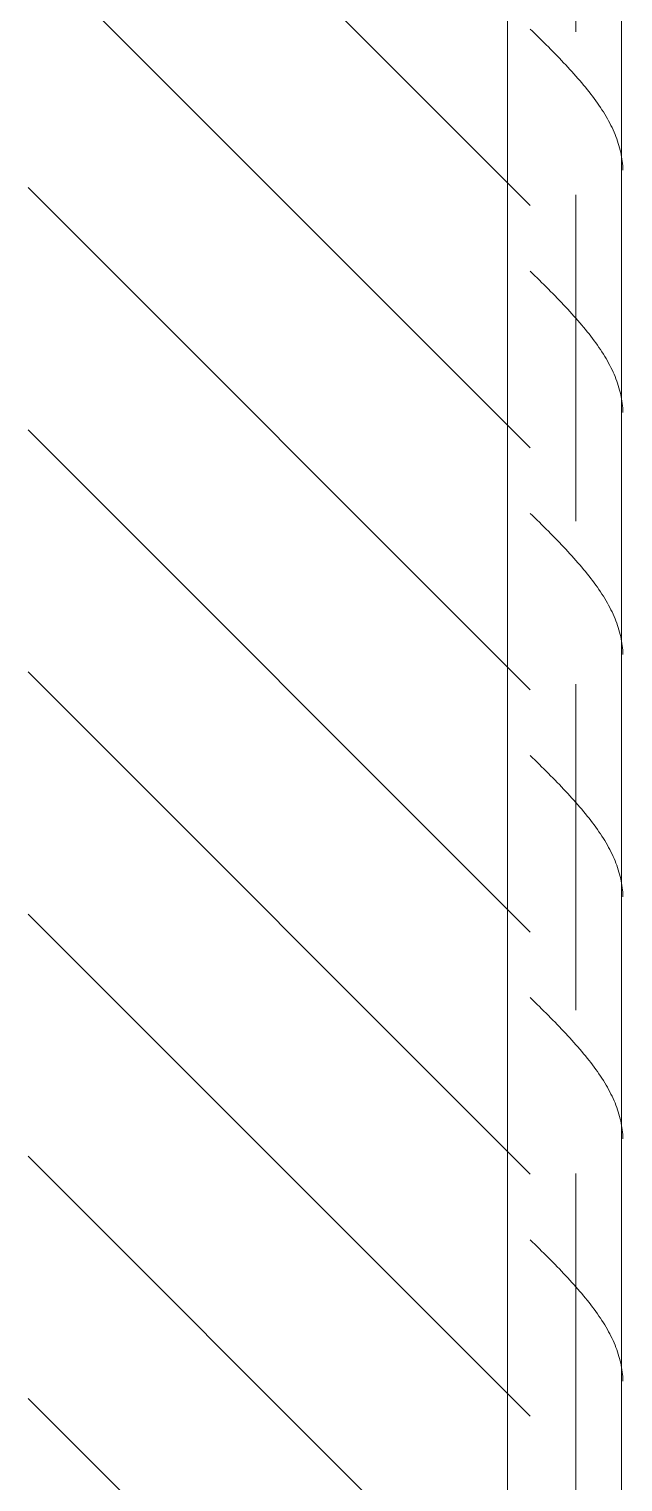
# Model space of a CAD drawing. Extents: x -10459 to 16942, y -13088 to 14608.
# Drawn here: x 5419.8 to 5445.8, y 3008.5 to 3072.1 of the extents above; entities that cross this region are included whole.
import ezdxf

# ---------------------------------------------------------------- set-up
doc = ezdxf.new("R2010")
doc.units = 0
doc.header["$LTSCALE"] = 30
doc.header["$MEASUREMENT"] = 0
doc.linetypes.add("EJE1-1'$0$RLE-PROYECCION", pattern=[0.71438, 0.47625, -0.23813])
doc.layers.get('0').update_dxf_attribs({"linetype": 'CONTINUOUS'})
doc.layers.add("EJE1-1'$0$RLA-ACHURADO", color=30, linetype="EJE1-1'$0$RLE-PROYECCION", lineweight=15, transparency=0.7)
doc.layers.add("EJE1-1'$0$RLA-CONTORNO", color=30, linetype='CONTINUOUS', lineweight=15)
doc.layers.add("EJE1-1'$0$RLA-EJES", color=1, linetype='CONTINUOUS', lineweight=9)

# ---------------------------------------------------------------- blocks, each defined once
blk = doc.blocks.new("EJE1-1'$0$RLA-COLUMNAS-CAJONES - P_M_ 300x300x20-465985-EJE 1-1_")
at = {"layer": "EJE1-1'$0$RLA-ACHURADO"}
blk.add_line((2608.477, 1103), (2608.477, 787), dxfattribs=at)
blk = doc.blocks.new("EJE1-1'$0$FP_1-EJE 1-1_")
at = {"layer": "EJE1-1'$0$RLA-CONTORNO"}
for p, q in [((2610.477, 787), (2610.477, 1103)), ((2606.577, 895.849), (2606.477, 895.947)), ((2606.676, 895.751), (2606.577, 895.849)), ((2606.776, 895.653), (2606.676, 895.751)), ((2606.875, 895.555), (2606.776, 895.653)), ((2606.974, 895.456), (2606.875, 895.555)), ((2607.073, 895.358), (2606.974, 895.456)), ((2607.171, 895.26), (2607.073, 895.358)), ((2607.269, 895.162), (2607.171, 895.26)), ((2607.367, 895.064), (2607.269, 895.162)), ((2607.463, 894.966), (2607.367, 895.064)), ((2607.56, 894.867), (2607.463, 894.966)), ((2607.655, 894.769), (2607.56, 894.867)), ((2607.75, 894.671), (2607.655, 894.769)), ((2607.845, 894.573), (2607.75, 894.671)), ((2607.938, 894.475), (2607.845, 894.573)), ((2608.03, 894.376), (2607.938, 894.475)), ((2608.122, 894.278), (2608.03, 894.376)), ((2608.212, 894.18), (2608.122, 894.278)), ((2608.302, 894.082), (2608.212, 894.18)), ((2608.39, 893.984), (2608.302, 894.082)), ((2608.478, 893.886), (2608.39, 893.984)), ((2608.564, 893.787), (2608.478, 893.886)), ((2608.648, 893.689), (2608.564, 893.787)), ((2608.732, 893.591), (2608.648, 893.689)), ((2608.814, 893.493), (2608.732, 893.591)), ((2608.895, 893.395), (2608.814, 893.493)), ((2608.974, 893.297), (2608.895, 893.395)), ((2609.052, 893.198), (2608.974, 893.297)), ((2609.128, 893.1), (2609.052, 893.198)), ((2609.203, 893.002), (2609.128, 893.1)), ((2609.276, 892.904), (2609.203, 893.002)), ((2609.347, 892.806), (2609.276, 892.904)), ((2609.416, 892.708), (2609.347, 892.806)), ((2609.484, 892.609), (2609.416, 892.708)), ((2609.55, 892.511), (2609.484, 892.609)), ((2609.614, 892.413), (2609.55, 892.511)), ((2609.677, 892.315), (2609.614, 892.413)), ((2609.737, 892.217), (2609.677, 892.315)), ((2609.795, 892.118), (2609.737, 892.217)), ((2609.852, 892.02), (2609.795, 892.118)), ((2609.906, 891.922), (2609.852, 892.02)), ((2609.958, 891.824), (2609.906, 891.922)), ((2610.008, 891.726), (2609.958, 891.824)), ((2610.056, 891.628), (2610.008, 891.726)), ((2610.102, 891.529), (2610.056, 891.628)), ((2610.146, 891.431), (2610.102, 891.529)), ((2610.187, 891.333), (2610.146, 891.431)), ((2610.227, 891.235), (2610.187, 891.333)), ((2610.264, 891.137), (2610.227, 891.235)), ((2610.298, 891.039), (2610.264, 891.137)), ((2610.331, 890.94), (2610.298, 891.039)), ((2610.361, 890.842), (2610.331, 890.94)), ((2610.389, 890.744), (2610.361, 890.842)), ((2610.414, 890.646), (2610.389, 890.744)), ((2610.437, 890.548), (2610.414, 890.646)), ((2610.458, 890.45), (2610.437, 890.548)), ((2610.476, 890.351), (2610.458, 890.45)), ((2610.492, 890.253), (2610.476, 890.351)), ((2610.505, 890.155), (2610.492, 890.253)), ((2610.516, 890.057), (2610.505, 890.155)), ((2610.525, 889.959), (2610.516, 890.057)), ((2610.531, 889.86), (2610.525, 889.959)), ((2610.534, 889.762), (2610.531, 889.86)), ((2606.577, 885.243), (2606.477, 885.341)), ((2606.676, 885.144), (2606.577, 885.243)), ((2606.776, 885.046), (2606.676, 885.144)), ((2606.875, 884.948), (2606.776, 885.046)), ((2606.974, 884.85), (2606.875, 884.948)), ((2607.073, 884.752), (2606.974, 884.85)), ((2607.171, 884.653), (2607.073, 884.752)), ((2607.269, 884.555), (2607.171, 884.653)), ((2607.367, 884.457), (2607.269, 884.555)), ((2607.463, 884.359), (2607.367, 884.457)), ((2607.56, 884.261), (2607.463, 884.359)), ((2607.655, 884.163), (2607.56, 884.261)), ((2607.75, 884.064), (2607.655, 884.163)), ((2607.845, 883.966), (2607.75, 884.064)), ((2607.938, 883.868), (2607.845, 883.966)), ((2608.03, 883.77), (2607.938, 883.868)), ((2608.122, 883.672), (2608.03, 883.77)), ((2608.212, 883.574), (2608.122, 883.672)), ((2608.302, 883.475), (2608.212, 883.574)), ((2608.39, 883.377), (2608.302, 883.475)), ((2608.478, 883.279), (2608.39, 883.377)), ((2608.564, 883.181), (2608.478, 883.279)), ((2608.648, 883.083), (2608.564, 883.181)), ((2608.732, 882.984), (2608.648, 883.083)), ((2608.814, 882.886), (2608.732, 882.984)), ((2608.895, 882.788), (2608.814, 882.886)), ((2608.974, 882.69), (2608.895, 882.788)), ((2609.052, 882.592), (2608.974, 882.69)), ((2609.128, 882.494), (2609.052, 882.592)), ((2609.203, 882.395), (2609.128, 882.494)), ((2609.276, 882.297), (2609.203, 882.395)), ((2609.347, 882.199), (2609.276, 882.297)), ((2609.416, 882.101), (2609.347, 882.199)), ((2609.484, 882.003), (2609.416, 882.101)), ((2609.55, 881.905), (2609.484, 882.003)), ((2609.614, 881.806), (2609.55, 881.905)), ((2609.677, 881.708), (2609.614, 881.806)), ((2609.737, 881.61), (2609.677, 881.708)), ((2609.795, 881.512), (2609.737, 881.61)), ((2609.852, 881.414), (2609.795, 881.512)), ((2609.906, 881.316), (2609.852, 881.414)), ((2609.958, 881.217), (2609.906, 881.316)), ((2610.008, 881.119), (2609.958, 881.217)), ((2610.056, 881.021), (2610.008, 881.119)), ((2610.102, 880.923), (2610.056, 881.021)), ((2610.146, 880.825), (2610.102, 880.923)), ((2610.187, 880.726), (2610.146, 880.825)), ((2610.227, 880.628), (2610.187, 880.726)), ((2610.264, 880.53), (2610.227, 880.628)), ((2610.298, 880.432), (2610.264, 880.53)), ((2610.331, 880.334), (2610.298, 880.432)), ((2610.361, 880.236), (2610.331, 880.334)), ((2610.389, 880.137), (2610.361, 880.236)), ((2610.414, 880.039), (2610.389, 880.137)), ((2610.437, 879.941), (2610.414, 880.039)), ((2610.458, 879.843), (2610.437, 879.941)), ((2610.476, 879.745), (2610.458, 879.843)), ((2610.492, 879.647), (2610.476, 879.745)), ((2610.505, 879.548), (2610.492, 879.647)), ((2610.516, 879.45), (2610.505, 879.548)), ((2610.525, 879.352), (2610.516, 879.45)), ((2610.531, 879.254), (2610.525, 879.352)), ((2610.534, 879.156), (2610.531, 879.254)), ((2606.577, 874.636), (2606.477, 874.734)), ((2606.676, 874.538), (2606.577, 874.636)), ((2606.776, 874.44), (2606.676, 874.538)), ((2606.875, 874.341), (2606.776, 874.44)), ((2606.974, 874.243), (2606.875, 874.341)), ((2607.073, 874.145), (2606.974, 874.243)), ((2607.171, 874.047), (2607.073, 874.145)), ((2607.269, 873.949), (2607.171, 874.047)), ((2607.367, 873.851), (2607.269, 873.949)), ((2607.463, 873.752), (2607.367, 873.851)), ((2607.56, 873.654), (2607.463, 873.752)), ((2607.655, 873.556), (2607.56, 873.654)), ((2607.75, 873.458), (2607.655, 873.556)), ((2607.845, 873.36), (2607.75, 873.458)), ((2607.938, 873.261), (2607.845, 873.36)), ((2608.03, 873.163), (2607.938, 873.261)), ((2608.122, 873.065), (2608.03, 873.163)), ((2608.212, 872.967), (2608.122, 873.065)), ((2608.302, 872.869), (2608.212, 872.967)), ((2608.39, 872.771), (2608.302, 872.869)), ((2608.478, 872.672), (2608.39, 872.771)), ((2608.564, 872.574), (2608.478, 872.672)), ((2608.648, 872.476), (2608.564, 872.574)), ((2608.732, 872.378), (2608.648, 872.476)), ((2608.814, 872.28), (2608.732, 872.378)), ((2608.895, 872.182), (2608.814, 872.28)), ((2608.974, 872.083), (2608.895, 872.182)), ((2609.052, 871.985), (2608.974, 872.083)), ((2609.128, 871.887), (2609.052, 871.985)), ((2609.203, 871.789), (2609.128, 871.887)), ((2609.276, 871.691), (2609.203, 871.789)), ((2609.347, 871.592), (2609.276, 871.691)), ((2609.416, 871.494), (2609.347, 871.592)), ((2609.484, 871.396), (2609.416, 871.494)), ((2609.55, 871.298), (2609.484, 871.396)), ((2609.614, 871.2), (2609.55, 871.298)), ((2609.677, 871.102), (2609.614, 871.2)), ((2609.737, 871.003), (2609.677, 871.102)), ((2609.795, 870.905), (2609.737, 871.003)), ((2609.852, 870.807), (2609.795, 870.905)), ((2609.906, 870.709), (2609.852, 870.807)), ((2609.958, 870.611), (2609.906, 870.709)), ((2610.008, 870.513), (2609.958, 870.611)), ((2610.056, 870.414), (2610.008, 870.513)), ((2610.102, 870.316), (2610.056, 870.414)), ((2610.146, 870.218), (2610.102, 870.316)), ((2610.187, 870.12), (2610.146, 870.218)), ((2610.227, 870.022), (2610.187, 870.12)), ((2610.264, 869.924), (2610.227, 870.022)), ((2610.298, 869.825), (2610.264, 869.924)), ((2610.331, 869.727), (2610.298, 869.825)), ((2610.361, 869.629), (2610.331, 869.727)), ((2610.389, 869.531), (2610.361, 869.629)), ((2610.414, 869.433), (2610.389, 869.531)), ((2610.437, 869.334), (2610.414, 869.433)), ((2610.458, 869.236), (2610.437, 869.334)), ((2610.476, 869.138), (2610.458, 869.236)), ((2610.492, 869.04), (2610.476, 869.138)), ((2610.505, 868.942), (2610.492, 869.04)), ((2610.516, 868.844), (2610.505, 868.942)), ((2610.525, 868.745), (2610.516, 868.844)), ((2610.531, 868.647), (2610.525, 868.745)), ((2610.534, 868.549), (2610.531, 868.647)), ((2606.577, 864.029), (2606.477, 864.127)), ((2606.676, 863.931), (2606.577, 864.029)), ((2606.776, 863.833), (2606.676, 863.931)), ((2606.875, 863.735), (2606.776, 863.833)), ((2606.974, 863.637), (2606.875, 863.735)), ((2607.073, 863.538), (2606.974, 863.637)), ((2607.171, 863.44), (2607.073, 863.538)), ((2607.269, 863.342), (2607.171, 863.44)), ((2607.367, 863.244), (2607.269, 863.342)), ((2607.463, 863.146), (2607.367, 863.244)), ((2607.56, 863.048), (2607.463, 863.146)), ((2607.655, 862.949), (2607.56, 863.048)), ((2607.75, 862.851), (2607.655, 862.949)), ((2607.845, 862.753), (2607.75, 862.851)), ((2607.938, 862.655), (2607.845, 862.753)), ((2608.03, 862.557), (2607.938, 862.655)), ((2608.122, 862.459), (2608.03, 862.557)), ((2608.212, 862.36), (2608.122, 862.459)), ((2608.302, 862.262), (2608.212, 862.36)), ((2608.39, 862.164), (2608.302, 862.262)), ((2608.478, 862.066), (2608.39, 862.164)), ((2608.564, 861.968), (2608.478, 862.066)), ((2608.648, 861.869), (2608.564, 861.968)), ((2608.732, 861.771), (2608.648, 861.869)), ((2608.814, 861.673), (2608.732, 861.771)), ((2608.895, 861.575), (2608.814, 861.673)), ((2608.974, 861.477), (2608.895, 861.575)), ((2609.052, 861.379), (2608.974, 861.477)), ((2609.128, 861.28), (2609.052, 861.379)), ((2609.203, 861.182), (2609.128, 861.28)), ((2609.276, 861.084), (2609.203, 861.182)), ((2609.347, 860.986), (2609.276, 861.084)), ((2609.416, 860.888), (2609.347, 860.986)), ((2609.484, 860.79), (2609.416, 860.888)), ((2609.55, 860.691), (2609.484, 860.79)), ((2609.614, 860.593), (2609.55, 860.691)), ((2609.677, 860.495), (2609.614, 860.593)), ((2609.737, 860.397), (2609.677, 860.495)), ((2609.795, 860.299), (2609.737, 860.397)), ((2609.852, 860.2), (2609.795, 860.299)), ((2609.906, 860.102), (2609.852, 860.2)), ((2609.958, 860.004), (2609.906, 860.102)), ((2610.008, 859.906), (2609.958, 860.004)), ((2610.056, 859.808), (2610.008, 859.906)), ((2610.102, 859.71), (2610.056, 859.808)), ((2610.146, 859.611), (2610.102, 859.71)), ((2610.187, 859.513), (2610.146, 859.611)), ((2610.227, 859.415), (2610.187, 859.513)), ((2610.264, 859.317), (2610.227, 859.415)), ((2610.298, 859.219), (2610.264, 859.317)), ((2610.331, 859.121), (2610.298, 859.219)), ((2610.361, 859.022), (2610.331, 859.121)), ((2610.389, 858.924), (2610.361, 859.022)), ((2610.414, 858.826), (2610.389, 858.924)), ((2610.437, 858.728), (2610.414, 858.826)), ((2610.458, 858.63), (2610.437, 858.728)), ((2610.476, 858.532), (2610.458, 858.63)), ((2610.492, 858.433), (2610.476, 858.532)), ((2610.505, 858.335), (2610.492, 858.433)), ((2610.516, 858.237), (2610.505, 858.335)), ((2610.525, 858.139), (2610.516, 858.237)), ((2610.531, 858.041), (2610.525, 858.139)), ((2610.534, 857.942), (2610.531, 858.041)), ((2606.577, 853.423), (2606.477, 853.521)), ((2606.676, 853.325), (2606.577, 853.423)), ((2606.776, 853.226), (2606.676, 853.325)), ((2606.875, 853.128), (2606.776, 853.226)), ((2606.974, 853.03), (2606.875, 853.128)), ((2607.073, 852.932), (2606.974, 853.03)), ((2607.171, 852.834), (2607.073, 852.932)), ((2607.269, 852.735), (2607.171, 852.834)), ((2607.367, 852.637), (2607.269, 852.735)), ((2607.463, 852.539), (2607.367, 852.637)), ((2607.56, 852.441), (2607.463, 852.539)), ((2607.655, 852.343), (2607.56, 852.441)), ((2607.75, 852.245), (2607.655, 852.343)), ((2607.845, 852.146), (2607.75, 852.245)), ((2607.938, 852.048), (2607.845, 852.146)), ((2608.03, 851.95), (2607.938, 852.048)), ((2608.122, 851.852), (2608.03, 851.95)), ((2608.212, 851.754), (2608.122, 851.852)), ((2608.302, 851.656), (2608.212, 851.754)), ((2608.39, 851.557), (2608.302, 851.656)), ((2608.478, 851.459), (2608.39, 851.557)), ((2608.564, 851.361), (2608.478, 851.459)), ((2608.648, 851.263), (2608.564, 851.361)), ((2608.732, 851.165), (2608.648, 851.263)), ((2608.814, 851.067), (2608.732, 851.165)), ((2608.895, 850.968), (2608.814, 851.067)), ((2608.974, 850.87), (2608.895, 850.968)), ((2609.052, 850.772), (2608.974, 850.87)), ((2609.128, 850.674), (2609.052, 850.772)), ((2609.203, 850.576), (2609.128, 850.674)), ((2609.276, 850.477), (2609.203, 850.576)), ((2609.347, 850.379), (2609.276, 850.477)), ((2609.416, 850.281), (2609.347, 850.379)), ((2609.484, 850.183), (2609.416, 850.281)), ((2609.55, 850.085), (2609.484, 850.183)), ((2609.614, 849.987), (2609.55, 850.085)), ((2609.677, 849.888), (2609.614, 849.987)), ((2609.737, 849.79), (2609.677, 849.888)), ((2609.795, 849.692), (2609.737, 849.79)), ((2609.852, 849.594), (2609.795, 849.692)), ((2609.906, 849.496), (2609.852, 849.594)), ((2609.958, 849.398), (2609.906, 849.496)), ((2610.008, 849.299), (2609.958, 849.398)), ((2610.056, 849.201), (2610.008, 849.299)), ((2610.102, 849.103), (2610.056, 849.201)), ((2610.146, 849.005), (2610.102, 849.103)), ((2610.187, 848.907), (2610.146, 849.005)), ((2610.227, 848.808), (2610.187, 848.907)), ((2610.264, 848.71), (2610.227, 848.808)), ((2610.298, 848.612), (2610.264, 848.71)), ((2610.331, 848.514), (2610.298, 848.612)), ((2610.361, 848.416), (2610.331, 848.514)), ((2610.389, 848.318), (2610.361, 848.416)), ((2610.414, 848.219), (2610.389, 848.318)), ((2610.437, 848.121), (2610.414, 848.219)), ((2610.458, 848.023), (2610.437, 848.121)), ((2610.476, 847.925), (2610.458, 848.023)), ((2610.492, 847.827), (2610.476, 847.925)), ((2610.505, 847.729), (2610.492, 847.827)), ((2610.516, 847.63), (2610.505, 847.729)), ((2610.525, 847.532), (2610.516, 847.63)), ((2610.531, 847.434), (2610.525, 847.532)), ((2610.534, 847.336), (2610.531, 847.434)), ((2606.577, 842.816), (2606.477, 842.914)), ((2606.676, 842.718), (2606.577, 842.816)), ((2606.776, 842.62), (2606.676, 842.718)), ((2606.875, 842.522), (2606.776, 842.62)), ((2606.974, 842.423), (2606.875, 842.522)), ((2607.073, 842.325), (2606.974, 842.423)), ((2607.171, 842.227), (2607.073, 842.325)), ((2607.269, 842.129), (2607.171, 842.227)), ((2607.367, 842.031), (2607.269, 842.129)), ((2607.463, 841.933), (2607.367, 842.031)), ((2607.56, 841.834), (2607.463, 841.933)), ((2607.655, 841.736), (2607.56, 841.834)), ((2607.75, 841.638), (2607.655, 841.736)), ((2607.845, 841.54), (2607.75, 841.638)), ((2607.938, 841.442), (2607.845, 841.54)), ((2608.03, 841.343), (2607.938, 841.442)), ((2608.122, 841.245), (2608.03, 841.343)), ((2608.212, 841.147), (2608.122, 841.245)), ((2608.302, 841.049), (2608.212, 841.147)), ((2608.39, 840.951), (2608.302, 841.049)), ((2608.478, 840.853), (2608.39, 840.951)), ((2608.564, 840.754), (2608.478, 840.853)), ((2608.648, 840.656), (2608.564, 840.754)), ((2608.732, 840.558), (2608.648, 840.656)), ((2608.814, 840.46), (2608.732, 840.558)), ((2608.895, 840.362), (2608.814, 840.46)), ((2608.974, 840.264), (2608.895, 840.362)), ((2609.052, 840.165), (2608.974, 840.264)), ((2609.128, 840.067), (2609.052, 840.165)), ((2609.203, 839.969), (2609.128, 840.067)), ((2609.276, 839.871), (2609.203, 839.969)), ((2609.347, 839.773), (2609.276, 839.871)), ((2609.416, 839.675), (2609.347, 839.773)), ((2609.484, 839.576), (2609.416, 839.675)), ((2609.55, 839.478), (2609.484, 839.576)), ((2609.614, 839.38), (2609.55, 839.478)), ((2609.677, 839.282), (2609.614, 839.38)), ((2609.737, 839.184), (2609.677, 839.282)), ((2609.795, 839.085), (2609.737, 839.184)), ((2609.852, 838.987), (2609.795, 839.085)), ((2609.906, 838.889), (2609.852, 838.987)), ((2609.958, 838.791), (2609.906, 838.889)), ((2610.008, 838.693), (2609.958, 838.791)), ((2610.056, 838.595), (2610.008, 838.693)), ((2610.102, 838.496), (2610.056, 838.595)), ((2610.146, 838.398), (2610.102, 838.496)), ((2610.187, 838.3), (2610.146, 838.398)), ((2610.227, 838.202), (2610.187, 838.3)), ((2610.264, 838.104), (2610.227, 838.202)), ((2610.298, 838.006), (2610.264, 838.104)), ((2610.331, 837.907), (2610.298, 838.006)), ((2610.361, 837.809), (2610.331, 837.907)), ((2610.389, 837.711), (2610.361, 837.809)), ((2610.414, 837.613), (2610.389, 837.711)), ((2610.437, 837.515), (2610.414, 837.613)), ((2610.458, 837.416), (2610.437, 837.515)), ((2610.476, 837.318), (2610.458, 837.416)), ((2610.492, 837.22), (2610.476, 837.318)), ((2610.505, 837.122), (2610.492, 837.22)), ((2610.516, 837.024), (2610.505, 837.122)), ((2610.525, 836.926), (2610.516, 837.024)), ((2610.531, 836.827), (2610.525, 836.926)), ((2610.534, 836.729), (2610.531, 836.827))]:
    blk.add_line(p, q, dxfattribs=at)
blk = doc.blocks.new("EJE1-1'")
at = {"layer": "EJE1-1'$0$RLA-ACHURADO"}
h = blk.add_hatch(dxfattribs=at)
h.set_pattern_fill('RLE-ELEMENTOS METALICOS', color=256, style=0, pattern_type=2)
h.set_pattern_definition([(135, (-234.281, -2576.79), (-5.303301, -5.303301), [])])
h.paths.add_polyline_path([(2606.477, 787), (2606.477, 1103), (2584.477, 1103), (2584.477, 787), (2593.698, 787)], flags=0)
at = {"layer": "EJE1-1'$0$RLA-EJES"}
blk.add_line((2605.481, 599.295), (2605.481, 1463), dxfattribs=at)
at = {"layer": "EJE1-1'$0$RLA-CONTORNO"}
for name in ["EJE1-1'$0$RLA-COLUMNAS-CAJONES - P_M_ 300x300x20-465985-EJE 1-1_", "EJE1-1'$0$FP_1-EJE 1-1_"]:
    blk.add_blockref(name, (0, 0), dxfattribs=at)

msp = doc.modelspace()

# ---------------------------------------------------------------- block references
msp.add_blockref("EJE1-1'", (2835.3, 2176.191))

doc.saveas('drawing.dxf')
